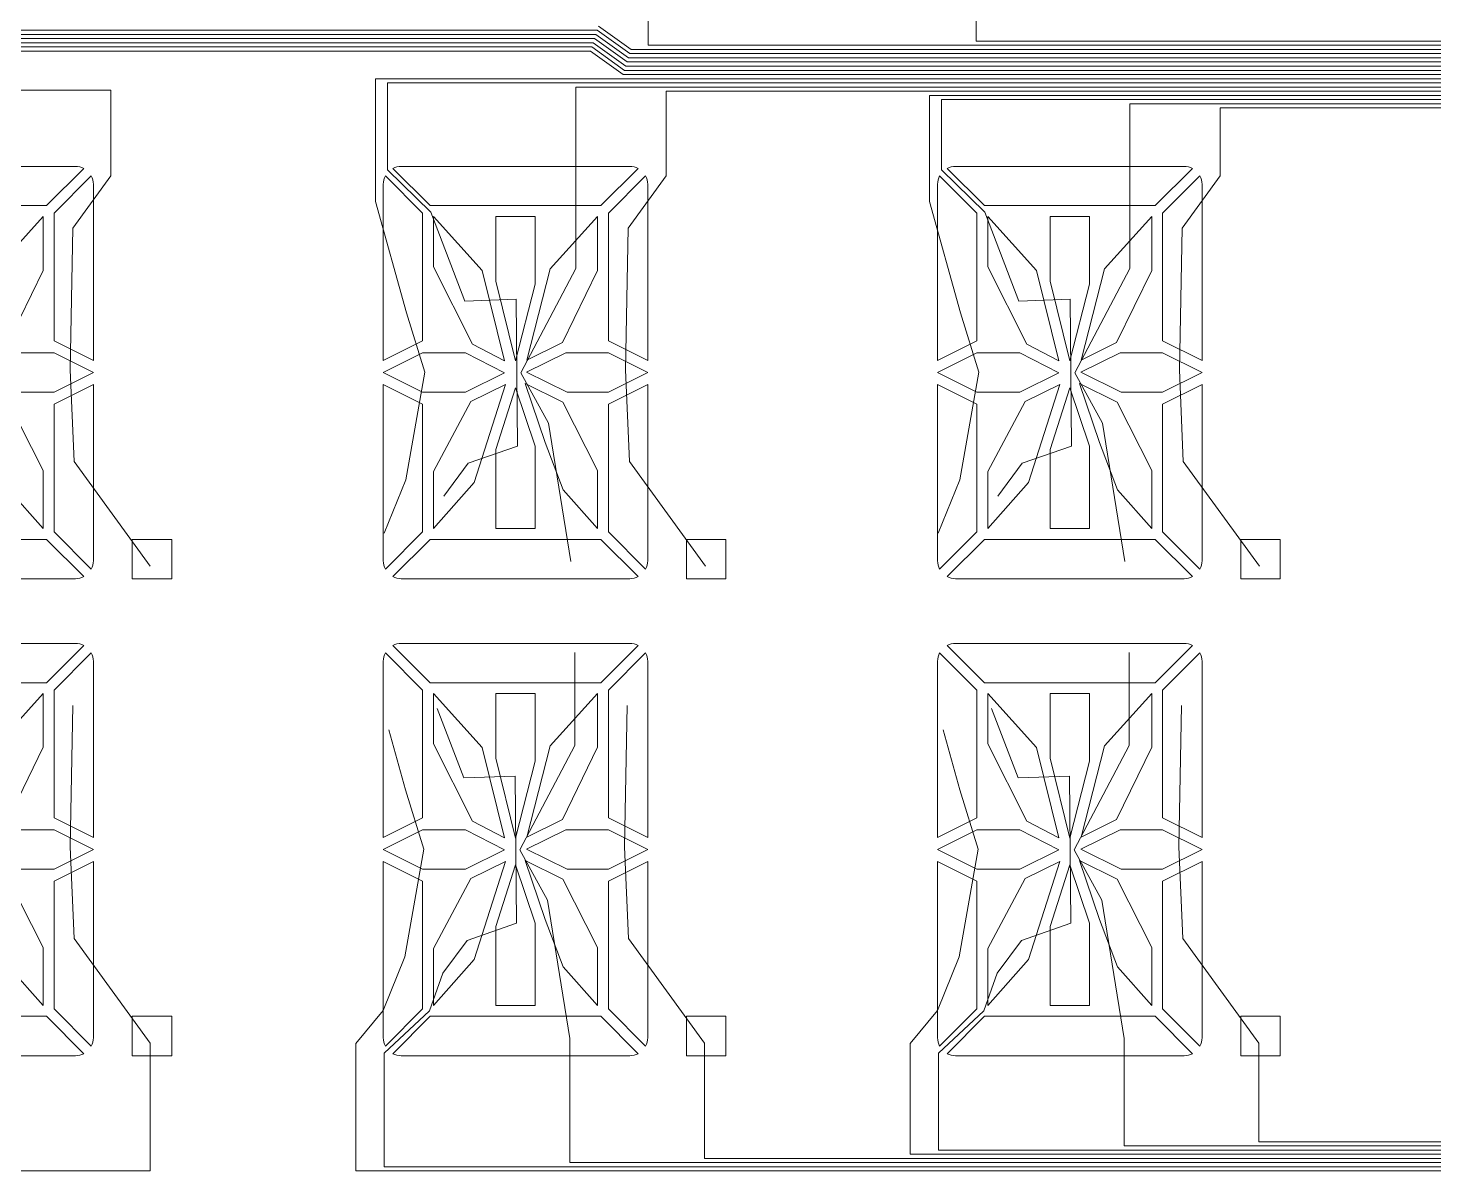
# Model space of a CAD drawing. Extents: x 105 to 1195, y -174 to 82.
# Drawn here: x 799.98 to 820.18, y -99.73 to -83.3 of the extents above; entities that cross this region are included whole.
import ezdxf

# ---------------------------------------------------------------- set-up
doc = ezdxf.new("R2010")
doc.units = 0
doc.header["$MEASUREMENT"] = 0
doc.linetypes.add('AUSGEZOGEN', pattern=[0])
doc.layers.get('0').update_dxf_attribs({"linetype": 'AUSGEZOGEN'})
doc.layers.add('SEG', color=3, linetype='Continuous')

# ---------------------------------------------------------------- blocks, each defined once
blk = doc.blocks.new('0')
at = {"lineweight": 5}
for points in [[(37.304, 30.509), (36.768, 31.045, -0.120758), (36.887, 31.074), (40.172, 31.074, -0.120758), (40.291, 31.045), (39.755, 30.509)], [(40.4, 30.936), (39.864, 30.4), (39.864, 28.566), (40.43, 28.283), (40.43, 30.817, 0.120758)], [(44.597, 30.817, -0.120758), (44.626, 30.936), (45.162, 30.4), (45.162, 28.566), (44.597, 28.283)], [(45.271, 30.509), (44.735, 31.045, -0.120758), (44.854, 31.074), (48.139, 31.074, -0.120758), (48.258, 31.045), (47.722, 30.509)], [(48.367, 30.936), (47.831, 30.4), (47.831, 28.566), (48.397, 28.283), (48.397, 30.817, 0.120758)], [(52.564, 30.817, -0.120758), (52.593, 30.936), (53.129, 30.4), (53.129, 28.566), (52.564, 28.283)], [(53.238, 30.509), (52.702, 31.045, -0.120758), (52.821, 31.074), (56.106, 31.074, -0.120758), (56.225, 31.045), (55.689, 30.509)], [(56.334, 30.936), (55.798, 30.4), (55.798, 28.566), (56.364, 28.283), (56.364, 30.817, 0.120758)], [(40.43, 25.404, -0.120758), (40.4, 25.285), (39.864, 25.822), (39.864, 27.655), (40.43, 27.938)], [(44.626, 25.285), (45.162, 25.822), (45.162, 27.655), (44.597, 27.938), (44.597, 25.404, 0.120758)], [(48.397, 25.404, -0.120758), (48.367, 25.285), (47.831, 25.822), (47.831, 27.655), (48.397, 27.938)], [(52.593, 25.285), (53.129, 25.822), (53.129, 27.655), (52.564, 27.938), (52.564, 25.404, 0.120758)], [(56.364, 25.404, -0.120758), (56.334, 25.285), (55.798, 25.822), (55.798, 27.655), (56.364, 27.938)], [(39.755, 25.712), (37.304, 25.712), (36.768, 25.176, 0.120758), (36.887, 25.147), (40.172, 25.147, 0.120758), (40.291, 25.176)], [(47.722, 25.712), (45.271, 25.712), (44.735, 25.176, 0.120758), (44.854, 25.147), (48.139, 25.147, 0.120758), (48.258, 25.176)], [(55.689, 25.712), (53.238, 25.712), (52.702, 25.176, 0.120758), (52.821, 25.147), (56.106, 25.147, 0.120758), (56.225, 25.176)], [(37.304, 23.652), (36.768, 24.188, -0.120758), (36.887, 24.217), (40.172, 24.217, -0.120758), (40.291, 24.188), (39.755, 23.652)], [(40.4, 24.079), (39.864, 23.543), (39.864, 21.709), (40.43, 21.426), (40.43, 23.96, 0.120758)], [(44.597, 23.96, -0.120758), (44.626, 24.079), (45.162, 23.543), (45.162, 21.709), (44.597, 21.426)], [(45.271, 23.652), (44.735, 24.188, -0.120758), (44.854, 24.217), (48.139, 24.217, -0.120758), (48.258, 24.188), (47.722, 23.652)], [(48.367, 24.079), (47.831, 23.543), (47.831, 21.709), (48.397, 21.426), (48.397, 23.96, 0.120758)], [(52.564, 23.96, -0.120758), (52.593, 24.079), (53.129, 23.543), (53.129, 21.709), (52.564, 21.426)], [(53.238, 23.652), (52.702, 24.188, -0.120758), (52.821, 24.217), (56.106, 24.217, -0.120758), (56.225, 24.188), (55.689, 23.652)], [(56.334, 24.079), (55.798, 23.543), (55.798, 21.709), (56.364, 21.426), (56.364, 23.96, 0.120758)], [(40.43, 18.547, -0.120758), (40.4, 18.428), (39.864, 18.965), (39.864, 20.798), (40.43, 21.081)], [(44.626, 18.428), (45.162, 18.965), (45.162, 20.798), (44.597, 21.081), (44.597, 18.547, 0.120758)], [(48.397, 18.547, -0.120758), (48.367, 18.428), (47.831, 18.965), (47.831, 20.798), (48.397, 21.081)], [(52.593, 18.428), (53.129, 18.965), (53.129, 20.798), (52.564, 21.081), (52.564, 18.547, 0.120758)], [(56.364, 18.547, -0.120758), (56.334, 18.428), (55.798, 18.965), (55.798, 20.798), (56.364, 21.081)], [(39.755, 18.856), (37.304, 18.856), (36.768, 18.319, 0.120758), (36.887, 18.29), (40.172, 18.29, 0.120758), (40.291, 18.319)], [(47.722, 18.856), (45.271, 18.856), (44.735, 18.319, 0.120758), (44.854, 18.29), (48.139, 18.29, 0.120758), (48.258, 18.319)], [(55.689, 18.856), (53.238, 18.856), (52.702, 18.319, 0.120758), (52.821, 18.29), (56.106, 18.29, 0.120758), (56.225, 18.319)]]:
    blk.add_lwpolyline(points, format="xyb", close=True, dxfattribs=at)
for points in [[(39.028, 29.601), (39.71, 30.354), (39.71, 29.579), (39.203, 28.54), (38.692, 28.287)], [(45.316, 29.63), (45.316, 30.354), (46.018, 29.576), (46.337, 28.278), (45.877, 28.516)], [(46.214, 30.354), (46.214, 29.424), (46.497, 28.276), (46.779, 29.381), (46.779, 30.354)], [(46.995, 29.601), (47.677, 30.354), (47.677, 29.579), (47.17, 28.54), (46.659, 28.287)], [(53.283, 29.63), (53.283, 30.354), (53.985, 29.576), (54.304, 28.278), (53.844, 28.516)], [(54.181, 30.354), (54.181, 29.424), (54.464, 28.276), (54.746, 29.381), (54.746, 30.354)], [(54.962, 29.601), (55.644, 30.354), (55.644, 29.579), (55.137, 28.54), (54.626, 28.287)], [(38.69, 28.114), (39.27, 27.828), (39.864, 27.828), (40.43, 28.111), (39.864, 28.393), (39.253, 28.393)], [(44.597, 28.111), (45.162, 27.828), (45.778, 27.828), (46.337, 28.105), (45.779, 28.393), (45.162, 28.393)], [(46.657, 28.114), (47.237, 27.828), (47.831, 27.828), (48.397, 28.111), (47.831, 28.393), (47.22, 28.393)], [(52.564, 28.111), (53.129, 27.828), (53.745, 27.828), (54.304, 28.105), (53.746, 28.393), (53.129, 28.393)], [(54.624, 28.114), (55.204, 27.828), (55.798, 27.828), (56.364, 28.111), (55.798, 28.393), (55.187, 28.393)], [(38.671, 27.952), (39.209, 27.686), (39.71, 26.702), (39.71, 25.867), (39.217, 26.423), (38.958, 27.104)], [(45.901, 26.528), (45.316, 25.867), (45.316, 26.686), (45.856, 27.694), (46.351, 27.939)], [(46.497, 27.889), (46.214, 27.002), (46.214, 25.867), (46.779, 25.867), (46.779, 27.052)], [(46.638, 27.952), (47.176, 27.686), (47.677, 26.702), (47.677, 25.867), (47.184, 26.423), (46.925, 27.104)], [(53.868, 26.528), (53.283, 25.867), (53.283, 26.686), (53.823, 27.694), (54.318, 27.939)], [(54.464, 27.889), (54.181, 27.002), (54.181, 25.867), (54.746, 25.867), (54.746, 27.052)], [(54.605, 27.952), (55.143, 27.686), (55.644, 26.702), (55.644, 25.867), (55.151, 26.423), (54.892, 27.104)], [(40.989, 25.147), (40.989, 25.712), (41.555, 25.712), (41.555, 25.147)], [(48.956, 25.147), (48.956, 25.712), (49.522, 25.712), (49.522, 25.147)], [(56.923, 25.147), (56.923, 25.712), (57.489, 25.712), (57.489, 25.147)], [(39.028, 22.744), (39.71, 23.497), (39.71, 22.723), (39.203, 21.684), (38.692, 21.43)], [(45.316, 22.773), (45.316, 23.497), (46.018, 22.719), (46.337, 21.421), (45.877, 21.659)], [(46.214, 23.497), (46.214, 22.568), (46.497, 21.419), (46.779, 22.525), (46.779, 23.497)], [(46.995, 22.744), (47.677, 23.497), (47.677, 22.723), (47.17, 21.684), (46.659, 21.43)], [(53.283, 22.773), (53.283, 23.497), (53.985, 22.719), (54.304, 21.421), (53.844, 21.659)], [(54.181, 23.497), (54.181, 22.568), (54.464, 21.419), (54.746, 22.525), (54.746, 23.497)], [(54.962, 22.744), (55.644, 23.497), (55.644, 22.723), (55.137, 21.684), (54.626, 21.43)], [(38.69, 21.257), (39.27, 20.971), (39.864, 20.971), (40.43, 21.254), (39.864, 21.537), (39.253, 21.537)], [(44.597, 21.254), (45.162, 20.971), (45.778, 20.971), (46.337, 21.248), (45.779, 21.537), (45.162, 21.537)], [(46.657, 21.257), (47.237, 20.971), (47.831, 20.971), (48.397, 21.254), (47.831, 21.537), (47.22, 21.537)], [(52.564, 21.254), (53.129, 20.971), (53.745, 20.971), (54.304, 21.248), (53.746, 21.537), (53.129, 21.537)], [(54.624, 21.257), (55.204, 20.971), (55.798, 20.971), (56.364, 21.254), (55.798, 21.537), (55.187, 21.537)], [(38.671, 21.095), (39.209, 20.829), (39.71, 19.846), (39.71, 19.01), (39.217, 19.566), (38.958, 20.247)], [(45.901, 19.672), (45.316, 19.01), (45.316, 19.83), (45.856, 20.837), (46.351, 21.083)], [(46.497, 21.032), (46.214, 20.145), (46.214, 19.01), (46.779, 19.01), (46.779, 20.195)], [(46.638, 21.095), (47.176, 20.829), (47.677, 19.846), (47.677, 19.01), (47.184, 19.566), (46.925, 20.247)], [(53.868, 19.672), (53.283, 19.01), (53.283, 19.83), (53.823, 20.837), (54.318, 21.083)], [(54.464, 21.032), (54.181, 20.145), (54.181, 19.01), (54.746, 19.01), (54.746, 20.195)], [(54.605, 21.095), (55.143, 20.829), (55.644, 19.846), (55.644, 19.01), (55.151, 19.566), (54.892, 20.247)], [(40.989, 18.29), (40.989, 18.856), (41.555, 18.856), (41.555, 18.29)], [(48.956, 18.29), (48.956, 18.856), (49.522, 18.856), (49.522, 18.29)], [(56.923, 18.29), (56.923, 18.856), (57.489, 18.856), (57.489, 18.29)]]:
    blk.add_lwpolyline(points, close=True, dxfattribs=at)

msp = doc.modelspace()

# ---------------------------------------------------------------- linework, layer by layer
at = {"layer": 'SEG', "lineweight": 5}
for p, q in [((808.889, -83.552), (808.889, -82.202)), ((813.603, -83.492), (813.603, -82.059)), ((808.137, -83.395), (790.617, -83.395)), ((808.157, -83.335), (797.396, -83.335)), ((808.606, -83.732), (808.137, -83.395)), ((808.625, -83.672), (808.157, -83.335)), ((808.644, -83.612), (808.176, -83.275)), ((808.06, -83.635), (767.631, -83.635)), ((808.079, -83.575), (774.41, -83.575)), ((808.099, -83.515), (779.124, -83.515)), ((808.118, -83.455), (785.903, -83.455)), ((808.528, -83.972), (808.06, -83.635)), ((808.548, -83.912), (808.079, -83.575)), ((808.567, -83.852), (808.099, -83.515)), ((808.586, -83.792), (808.118, -83.455)), ((844.781, -83.612), (808.644, -83.612)), ((844.841, -83.552), (808.889, -83.552)), ((844.901, -83.492), (813.603, -83.492)), ((844.601, -83.792), (808.586, -83.792)), ((844.661, -83.732), (808.606, -83.732)), ((844.721, -83.672), (808.625, -83.672)), ((844.361, -84.032), (804.97, -84.032)), ((804.97, -84.032), (804.97, -85.796)), ((844.421, -83.972), (808.528, -83.972)), ((844.481, -83.912), (808.548, -83.912)), ((844.541, -83.852), (808.567, -83.852)), ((801.168, -84.195), (763.394, -84.195)), ((801.168, -85.43), (801.168, -84.195)), ((844.301, -84.092), (805.143, -84.092)), ((805.143, -84.092), (805.143, -85.342)), ((844.241, -84.152), (807.849, -84.152)), ((807.849, -84.152), (807.849, -86.759)), ((844.181, -84.212), (809.149, -84.212)), ((809.149, -85.43), (809.149, -84.212)), ((844.121, -84.272), (812.932, -84.272)), ((812.932, -84.272), (812.932, -85.796)), ((844.061, -84.332), (813.105, -84.332)), ((813.105, -84.332), (813.105, -85.342)), ((844.001, -84.392), (815.811, -84.392)), ((815.811, -84.392), (815.811, -86.759)), ((843.941, -84.452), (817.111, -84.452)), ((817.111, -85.43), (817.111, -84.452)), ((800.62, -86.183), (801.168, -85.43)), ((805.143, -85.342), (805.764, -85.951)), ((808.601, -86.183), (809.149, -85.43)), ((813.105, -85.342), (813.726, -85.951)), ((816.563, -86.183), (817.111, -85.43)), ((804.97, -85.796), (805.415, -87.397)), ((812.932, -85.796), (813.377, -87.397)), ((805.764, -85.951), (806.253, -87.228)), ((813.726, -85.951), (814.215, -87.228)), ((800.581, -88.216), (800.62, -86.183)), ((808.562, -88.216), (808.601, -86.183)), ((816.524, -88.216), (816.563, -86.183)), ((807.849, -86.759), (807.06, -88.26)), ((815.811, -86.759), (815.022, -88.26)), ((806.253, -87.228), (806.992, -87.203)), ((806.992, -87.203), (807.009, -89.314)), ((814.215, -87.228), (814.954, -87.203)), ((814.954, -87.203), (814.971, -89.314)), ((805.415, -87.397), (805.677, -88.249)), ((813.377, -87.397), (813.639, -88.249)), ((800.637, -89.534), (800.581, -88.216)), ((805.677, -88.249), (805.404, -89.796)), ((807.06, -88.26), (807.456, -88.985)), ((808.618, -89.534), (808.562, -88.216)), ((813.639, -88.249), (813.366, -89.796)), ((815.022, -88.26), (815.418, -88.985)), ((816.58, -89.534), (816.524, -88.216)), ((807.456, -88.985), (807.778, -90.97)), ((815.418, -88.985), (815.74, -90.97)), ((807.009, -89.314), (806.303, -89.561)), ((814.971, -89.314), (814.265, -89.561)), ((801.732, -91.037), (800.637, -89.534)), ((806.303, -89.561), (805.95, -90.032)), ((809.713, -91.037), (808.618, -89.534)), ((814.265, -89.561), (813.912, -90.032)), ((817.675, -91.037), (816.58, -89.534)), ((805.404, -89.796), (805.095, -90.567)), ((813.366, -89.796), (813.057, -90.567)), ((807.835, -92.279), (807.835, -93.616)), ((815.802, -92.279), (815.802, -93.616)), ((800.581, -95.072), (800.62, -93.04)), ((805.857, -93.087), (806.239, -94.084)), ((808.548, -95.072), (808.587, -93.04)), ((813.824, -93.087), (814.206, -94.084)), ((816.515, -95.072), (816.554, -93.04)), ((805.161, -93.39), (805.401, -94.254)), ((813.128, -93.39), (813.368, -94.254)), ((807.835, -93.616), (807.046, -95.117)), ((815.802, -93.616), (815.013, -95.117)), ((806.239, -94.084), (806.978, -94.06)), ((806.978, -94.06), (806.995, -96.171)), ((814.206, -94.084), (814.945, -94.06)), ((814.945, -94.06), (814.962, -96.171)), ((805.401, -94.254), (805.663, -95.106)), ((813.368, -94.254), (813.63, -95.106)), ((800.637, -96.391), (800.581, -95.072)), ((805.663, -95.106), (805.39, -96.653)), ((807.046, -95.117), (807.442, -95.842)), ((808.604, -96.391), (808.548, -95.072)), ((813.63, -95.106), (813.357, -96.653)), ((815.013, -95.117), (815.409, -95.842)), ((816.571, -96.391), (816.515, -95.072)), ((807.442, -95.842), (807.764, -97.827)), ((815.409, -95.842), (815.731, -97.827)), ((806.995, -96.171), (806.289, -96.418)), ((814.962, -96.171), (814.256, -96.418)), ((801.732, -97.894), (800.637, -96.391)), ((806.289, -96.418), (805.936, -96.889)), ((809.699, -97.894), (808.604, -96.391)), ((814.256, -96.418), (813.903, -96.889)), ((817.666, -97.894), (816.571, -96.391)), ((805.39, -96.653), (805.081, -97.424)), ((813.357, -96.653), (813.048, -97.424)), ((805.936, -96.889), (805.744, -97.432)), ((813.903, -96.889), (813.711, -97.432)), ((805.081, -97.424), (804.685, -97.903)), ((805.744, -97.432), (805.094, -98.04)), ((813.048, -97.424), (812.652, -97.903)), ((813.711, -97.432), (813.061, -98.04)), ((801.732, -97.894), (801.732, -99.732)), ((804.685, -97.903), (804.685, -99.732)), ((807.764, -97.827), (807.764, -99.612)), ((809.699, -97.894), (809.699, -99.552)), ((812.652, -97.903), (812.652, -99.492)), ((815.731, -97.827), (815.731, -99.372)), ((817.666, -97.894), (817.666, -99.312)), ((805.094, -98.04), (805.094, -99.672)), ((813.061, -98.04), (813.061, -99.432)), ((842.381, -99.372), (815.731, -99.372)), ((842.441, -99.312), (817.666, -99.312)), ((842.201, -99.552), (809.699, -99.552)), ((842.261, -99.492), (812.652, -99.492)), ((842.321, -99.432), (813.061, -99.432)), ((801.732, -99.732), (765.734, -99.732)), ((842.021, -99.732), (804.685, -99.732)), ((842.081, -99.672), (805.094, -99.672)), ((842.141, -99.612), (807.764, -99.612))]:
    msp.add_line(p, q, dxfattribs=at)

# ---------------------------------------------------------------- block references
at = {"lineweight": 5}
msp.add_blockref('0', (760.485, -116.366), dxfattribs=at)

doc.saveas('drawing.dxf')
